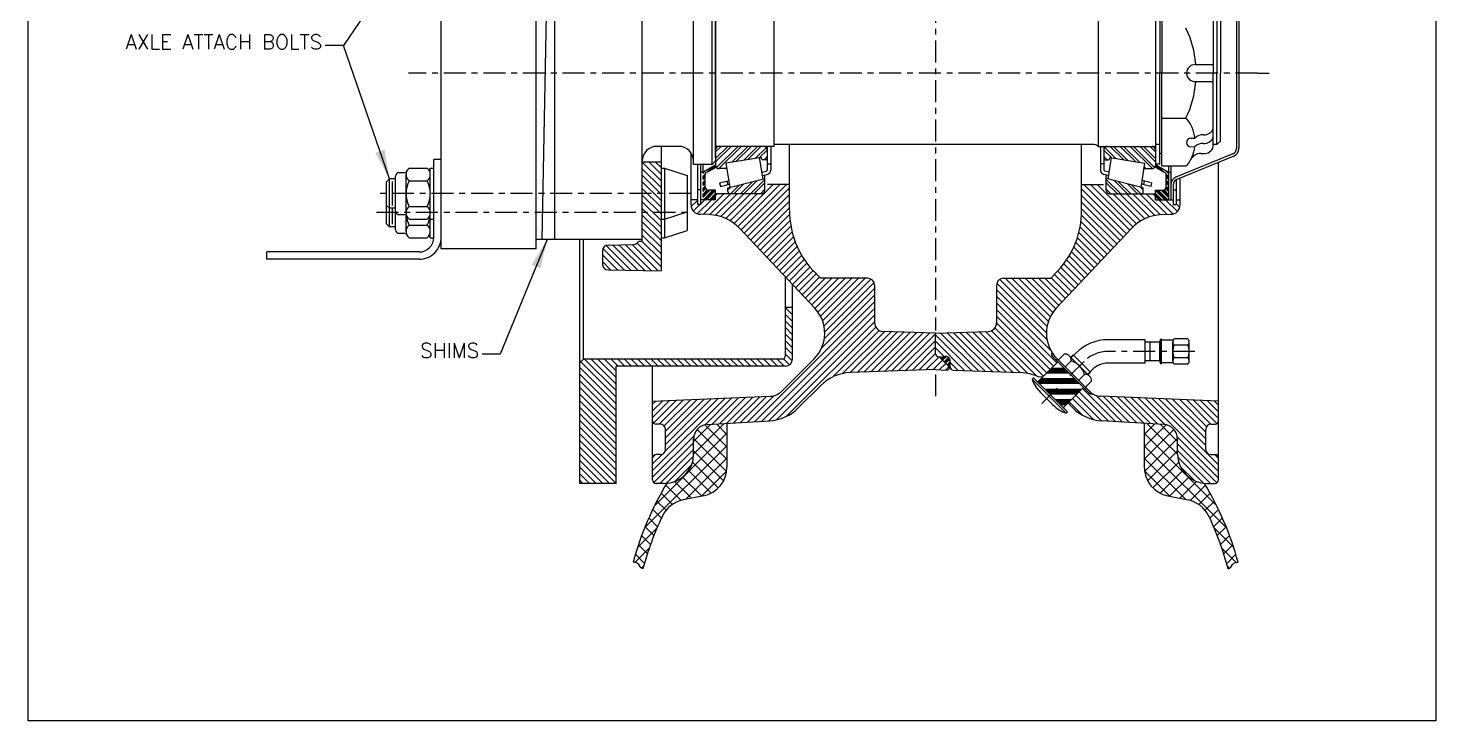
# Model space of a CAD drawing. Extents: x 0 to 267, y -90 to 34.
# Drawn here: x 40.71 to 64.71, y 6.74 to 18.56 of the extents above; entities that cross this region are included whole.
import ezdxf

# ---------------------------------------------------------------- set-up
doc = ezdxf.new("R2010")
doc.units = 0
doc.header["$LTSCALE"] = 0.3
doc.header["$MEASUREMENT"] = 0
doc.linetypes.add('CENTER', pattern=[2, 1.25, -0.25, 0.25, -0.25])
doc.layers.get('0').update_dxf_attribs({"linetype": 'CONTINUOUS'})
for name, color, linetype in [('1', 1, 'CONTINUOUS'), ('2', 6, 'CONTINUOUS'), ('NOTES', 2, 'CONTINUOUS')]:
    doc.layers.add(name, color=color, linetype=linetype)
doc.styles.add('ROMANS', font='ROMANS.shx')
doc.dimstyles.new('FRACTION', dxfattribs={"dimtxt": 0.125, "dimasz": 0.15, "dimexe": 0.12, "dimexo": 0.12, "dimgap": 0.05, "dimtad": 0, "dimtih": 1, "dimtoh": 1, "dimdec": 4, "dimzin": 4, "dimdsep": 46, "dimlunit": 5, "dimtxsty": 'ROMANS', "dimcen": 0.09, "dimclrd": 6, "dimclre": 6, "dimclrt": 256, "dimadec": 0, "dimazin": 0, "dimtfac": 0.72, "dimtdec": 4, "dimtofl": 0, "dimtmove": 0, "dimatfit": 3, "dimfxl": 1, "dimfrac": 2, "dimtolj": 1, "dimtzin": 4, "dimarcsym": 0})

msp = doc.modelspace()

# ---------------------------------------------------------------- linework, layer by layer
for p, q in [((60.0069, 19.34758), (60.0069, 17.79435)), ((60.03606, 19.37453), (60.03606, 17.79435)), ((60.0069, 16.24112), (60.0069, 17.79435)), ((60.03606, 16.21416), (60.03606, 17.79435)), ((60.03606, 17.02521), (60.46095, 17.02521)), ((60.0069, 16.4274), (60.03606, 16.4274)), ((60.03606, 16.21416), (60.46095, 16.21416))]:
    msp.add_line(p, q)
at = {"color": 2}
for p, q in [((60.9166, 19.02111), (60.9166, 17.79435)), ((60.9766, 19.01435), (60.9766, 17.79435)), ((61.0366, 18.95435), (61.0366, 17.79435)), ((60.60676, 17.94015), (60.9166, 17.94015)), ((60.9166, 16.56957), (60.9166, 17.79435)), ((60.9766, 16.57435), (60.9766, 17.79435)), ((61.0366, 16.63435), (61.0366, 17.79435)), ((60.60676, 17.64854), (60.9166, 17.64854)), ((60.53385, 16.68257), (60.60494, 16.68621)), ((60.53203, 16.53676), (60.60128, 16.53898)), ((47.20574, 16.1733), (47.51414, 16.1733)), ((47.56634, 16.1733), (47.62634, 16.1733)), ((51.50007, 16.1733), (51.56007, 16.1733)), ((46.82235, 15.21935), (46.82235, 15.93735)), ((46.87235, 15.16935), (46.87235, 15.98735)), ((46.92235, 15.53462), (46.92235, 15.94395)), ((46.97235, 15.43904), (46.97235, 16.03566)), ((47.15352, 15.41015), (47.15352, 16.06468)), ((47.20574, 15.95532), (47.51414, 15.95532)), ((47.56635, 15.41202), (47.56635, 16.06468)), ((46.92235, 15.21627), (46.92235, 15.4826)), ((46.97235, 15.12104), (46.97235, 15.41935)), ((47.15352, 15.09076), (47.15352, 15.36545)), ((47.20574, 15.51937), (47.51414, 15.51937)), ((47.20574, 15.3014), (47.51414, 15.3014)), ((47.20574, 15.20137), (47.51414, 15.20137)), ((47.56635, 15.3014), (47.62635, 15.3014)), ((51.50008, 15.3014), (51.56008, 15.3014)), ((47.20574, 14.9834), (47.51414, 14.9834)), ((47.56635, 14.9834), (47.62635, 14.9834)), ((51.50008, 14.9834), (51.56008, 14.9834)), ((60.00265, 12.88235), (60.00265, 13.20735)), ((60.22517, 12.88235), (60.22517, 13.20735)), ((60.47926, 13.26143), (60.25117, 13.26143)), ((60.50526, 12.88235), (60.50526, 13.20735)), ((58.37537, 13.00096), (58.27227, 12.89793)), ((58.80682, 12.62462), (58.46068, 12.97101)), ((58.82288, 12.69028), (58.52742, 12.98594)), ((60.47926, 13.15289), (60.25117, 13.15289)), ((58.49097, 12.88527), (58.38787, 12.78225)), ((60.47926, 12.93581), (60.25117, 12.93581)), ((60.47926, 12.82726), (60.25117, 12.82726)), ((58.72218, 12.65391), (58.61907, 12.55087)), ((58.83778, 12.53822), (58.73467, 12.43518))]:
    msp.add_line(p, q, dxfattribs=at)
for centre, radius, start, end in [((59.01804, 17.83918), 1.60224, 3.814732, 26.765763), ((60.60676, 17.79435), 0.14581, 90, 180), ((60.60676, 17.79435), 0.14581, 180, 270), ((59.01804, 17.74951), 1.60224, 333.234237, 356.185268), ((59.99531, 16.62205), 0.61117, 5.763435, 41.504941), ((60.53294, 16.60966), 0.07291, 89.28384, 269.28384), ((59.91537, 16.64221), 0.6957, 322.227454, 351.476288), ((60.79204, 16.32879), 0.28355, 132.03154, 132.278123), ((47.29319, 16.06431), 0.13974, 128.744865, 231.255135), ((47.42668, 16.06431), 0.13974, 308.744865, 51.255135), ((47.63462, 15.73735), 0.48109, 153.058495, 206.941505), ((47.08526, 15.73735), 0.48109, 333.058495, 26.941505), ((47.29319, 15.41039), 0.13974, 128.744865, 231.255135), ((47.63462, 15.41935), 0.48109, 186.752189, 206.941505), ((47.42668, 15.41039), 0.13974, 308.744865, 51.255135), ((47.08526, 15.41935), 0.48109, 333.058495, 355.140529), ((47.29319, 15.09239), 0.13974, 128.744865, 231.255135), ((47.42668, 15.09239), 0.13974, 308.744865, 51.255135), ((60.0722, 13.20716), 0.06958, 128.744865, 231.255135), ((60.29472, 13.20716), 0.06958, 128.744865, 231.255135), ((60.43571, 13.20716), 0.06958, 308.744865, 51.255135), ((58.38675, 12.89673), 0.10484, 353.724865, 96.235135), ((60.24221, 13.04435), 0.23956, 153.058495, 206.941505), ((60.46473, 13.04435), 0.23956, 153.058495, 206.941505), ((60.26569, 13.04435), 0.23956, 333.058495, 26.941505), ((58.37896, 12.54213), 0.36096, 18.038495, 71.921505), ((60.0722, 12.88153), 0.06958, 128.744865, 231.255135), ((60.29472, 12.88153), 0.06958, 128.744865, 231.255135), ((60.43571, 12.88153), 0.06958, 308.744865, 51.255135), ((58.73356, 12.54968), 0.10484, 353.724865, 96.235135)]:
    msp.add_arc(centre, radius, start, end, dxfattribs=at)
at = {"layer": '1', "color": 2, "linetype": 'CENTER'}
for p, q in [((56.18132, 22.39983), (56.18132, 13.4013)), ((61.67103, 17.79435), (47.19756, 17.79435)), ((61.67103, 17.79435), (61.86797, 17.79435)), ((46.97235, 15.98735), (46.87235, 15.98735)), ((52.01132, 15.73735), (46.6367, 15.73735)), ((46.64746, 15.41935), (52.01104, 15.41935)), ((46.97235, 15.48735), (46.87235, 15.48735)), ((46.97235, 15.16935), (46.87235, 15.16935)), ((60.00265, 13.20435), (59.75632, 13.20435)), ((60.23211, 13.23752), (60.02865, 13.23752)), ((60.59915, 13.04435), (59.12166, 13.04435)), ((57.99167, 12.15514), (58.71169, 12.87462)), ((60.00265, 12.88435), (59.75632, 12.88435)), ((60.23211, 12.85117), (60.02865, 12.85117)), ((56.18132, 12.65416), (56.18132, 12.22876))]:
    msp.add_line(p, q, dxfattribs=at)
at = {"layer": '1'}
for p, q in [((47.75136, 14.79431), (47.75129, 20.67431)), ((49.37136, 14.79433), (49.37129, 20.67433)), ((49.5816, 20.64107), (49.46664, 14.9554)), ((49.68129, 20.63435), (49.68129, 14.95435)), ((51.18136, 14.92406), (51.18129, 20.63435)), ((52.05134, 16.23435), (52.05131, 19.35435)), ((52.37134, 16.23435), (52.37131, 19.35435)), ((52.43134, 16.35435), (52.43131, 19.23435)), ((53.43134, 16.54435), (53.43131, 19.04435)), ((51.50007, 16.54435), (51.50007, 14.41935)), ((52.5248, 16.54435), (52.43132, 16.45106)), ((52.63805, 16.54435), (52.43132, 16.33804)), ((52.69468, 16.54435), (52.43132, 16.28153)), ((52.80793, 16.54435), (52.44689, 16.18403)), ((52.86456, 16.54435), (52.48421, 16.16477)), ((53.21086, 16.35665), (52.61102, 16.25837)), ((52.97781, 16.54435), (52.70701, 16.2741)), ((53.03444, 16.54435), (52.77476, 16.2852)), ((53.14769, 16.54435), (52.91026, 16.3074)), ((53.20432, 16.54435), (52.97801, 16.3185)), ((53.29674, 16.52356), (53.1135, 16.3407)), ((53.31132, 16.4816), (53.18125, 16.3518)), ((53.24108, 15.98667), (53.18125, 16.3518)), ((53.21504, 16.33111), (53.21086, 16.35665)), ((53.31132, 16.36858), (53.25698, 16.31435)), ((59.05132, 16.4816), (59.1814, 16.3518)), ((59.05132, 16.36858), (59.10567, 16.31435)), ((59.06591, 16.52356), (59.24914, 16.3407)), ((59.12157, 15.98667), (59.18139, 16.3518)), ((59.1476, 16.33111), (59.15179, 16.35665)), ((59.15179, 16.35665), (59.75163, 16.25837)), ((59.15833, 16.54435), (59.38464, 16.3185)), ((59.21496, 16.54435), (59.45239, 16.3074)), ((59.32821, 16.54435), (59.58789, 16.2852)), ((59.38484, 16.54435), (59.65564, 16.2741)), ((59.49809, 16.54435), (59.87844, 16.16477)), ((59.55471, 16.54435), (59.91576, 16.18403)), ((59.66797, 16.54435), (59.93132, 16.28153)), ((59.72459, 16.54435), (59.93132, 16.33804)), ((59.83785, 16.54435), (59.93132, 16.45106)), ((61.24925, 16.41574), (60.27823, 16.01772)), ((61.26442, 16.37873), (60.2934, 15.98071)), ((47.62636, 14.99235), (47.62634, 16.31735)), ((51.1813, 16.28055), (51.50007, 16.28055)), ((51.50007, 15.95723), (51.18134, 16.27595)), ((51.50007, 15.8441), (51.18134, 16.16281)), ((51.50007, 16.07037), (51.28989, 16.28055)), ((51.50007, 16.18351), (51.40302, 16.28055)), ((52.21132, 16.10435), (52.17132, 16.10435)), ((52.21132, 16.10435), (52.41994, 16.22472)), ((52.26851, 16.13734), (52.21132, 16.08015)), ((52.24904, 16.12635), (52.21132, 16.08863)), ((52.2284, 16.1142), (52.21132, 16.09712)), ((52.26633, 16.08991), (52.43993, 16.19008)), ((52.38815, 16.20609), (52.2797, 16.09762)), ((52.40887, 16.21833), (52.29975, 16.10919)), ((52.42133, 16.22231), (52.3198, 16.12076)), ((52.42444, 16.21693), (52.33985, 16.13233)), ((52.42754, 16.21155), (52.35991, 16.1439)), ((52.37134, 16.23435), (52.43134, 16.29435)), ((52.43065, 16.20617), (52.37996, 16.15547)), ((52.43375, 16.20079), (52.40001, 16.16704)), ((52.43993, 16.19008), (52.41994, 16.22472)), ((52.62229, 16.18955), (52.59704, 16.16435)), ((52.67892, 15.8439), (52.61102, 16.25837)), ((53.2219, 16.1037), (53.29625, 16.12258)), ((53.31132, 16.24314), (53.37132, 16.24314)), ((59.05132, 16.24314), (58.99132, 16.24314)), ((59.14075, 16.1037), (59.0664, 16.12258)), ((59.68372, 15.8439), (59.75163, 16.25837)), ((59.74036, 16.18955), (59.76561, 16.16435)), ((59.92271, 16.19008), (59.9427, 16.22472)), ((60.09632, 16.08991), (59.92271, 16.19008)), ((59.92889, 16.20079), (59.96264, 16.16704)), ((59.932, 16.20617), (59.98269, 16.15547)), ((59.9351, 16.21155), (60.00274, 16.1439)), ((59.93821, 16.21693), (60.02279, 16.13233)), ((59.94131, 16.22231), (60.04285, 16.12076)), ((60.15132, 16.10435), (59.9427, 16.22472)), ((59.95377, 16.21833), (60.0629, 16.10919)), ((59.9745, 16.20609), (60.08295, 16.09762)), ((60.09414, 16.13734), (60.15132, 16.08015)), ((60.11361, 16.12635), (60.15132, 16.08863)), ((60.13425, 16.1142), (60.15132, 16.09712)), ((60.15132, 16.10435), (60.19132, 16.10435)), ((51.50007, 15.73096), (51.18135, 16.04968)), ((51.50007, 15.61783), (51.18135, 15.93654)), ((52.25191, 16.06983), (52.21132, 16.02923)), ((52.25132, 16.06075), (52.21132, 16.02075)), ((52.25132, 16.05227), (52.21132, 16.01226)), ((52.25132, 16.04378), (52.21132, 16.00377)), ((52.25132, 16.03529), (52.21132, 15.99529)), ((52.25132, 16.02681), (52.21132, 15.9868)), ((52.25132, 16.01832), (52.21132, 15.97831)), ((52.25132, 15.96741), (52.21132, 15.9274)), ((52.25132, 15.95892), (52.21132, 15.91891)), ((52.25132, 15.95043), (52.21132, 15.91043)), ((52.25132, 15.94195), (52.21132, 15.90194)), ((52.25132, 15.93346), (52.21132, 15.89345)), ((52.25132, 15.92498), (52.21132, 15.88497)), ((52.25132, 15.91649), (52.21132, 15.87648)), ((52.25132, 15.86557), (52.21132, 15.82556)), ((52.25132, 15.85709), (52.21132, 15.81708)), ((52.25158, 15.84885), (52.21132, 15.80859)), ((52.25271, 15.8415), (52.21132, 15.80011)), ((52.49786, 15.91982), (52.65975, 15.96093)), ((52.49786, 15.91982), (52.51263, 15.86166)), ((52.51263, 15.86166), (52.66949, 15.9015)), ((52.62386, 15.95182), (52.63863, 15.89366)), ((52.64132, 15.83435), (53.27132, 15.99435)), ((52.68216, 15.84472), (52.64132, 15.80397)), ((52.83407, 15.8833), (52.68481, 15.73435)), ((52.91002, 15.90259), (52.74144, 15.73435)), ((53.41081, 15.89435), (52.74619, 15.22973)), ((53.52394, 15.89435), (52.80779, 15.17819)), ((53.06194, 15.94117), (52.85469, 15.73435)), ((53.63708, 15.89435), (52.86377, 15.12104)), ((53.13789, 15.96046), (52.91132, 15.73435)), ((53.27132, 15.9806), (53.02457, 15.73435)), ((53.27132, 15.92409), (53.0812, 15.73435)), ((53.23164, 16.04427), (53.31102, 16.06443)), ((58.70894, 15.89435), (59.49082, 15.11247)), ((58.82207, 15.89435), (59.54631, 15.17011)), ((58.93521, 15.89435), (59.60702, 15.22254)), ((59.13101, 16.04427), (59.05163, 16.06443)), ((59.72132, 15.83435), (59.09132, 15.99435)), ((59.09132, 15.9806), (59.33808, 15.73435)), ((59.09132, 15.92409), (59.28145, 15.73435)), ((59.22476, 15.96046), (59.45133, 15.73435)), ((59.30071, 15.94117), (59.50796, 15.73435)), ((59.45262, 15.90259), (59.62121, 15.73435)), ((59.52858, 15.8833), (59.67783, 15.73435)), ((59.68049, 15.84472), (59.72132, 15.80397)), ((59.85002, 15.86166), (59.69316, 15.9015)), ((59.86479, 15.91982), (59.7029, 15.96093)), ((59.73879, 15.95182), (59.72402, 15.89366)), ((59.86479, 15.91982), (59.85002, 15.86166)), ((60.10993, 15.8415), (60.15132, 15.80011)), ((60.11074, 16.06983), (60.15132, 16.02923)), ((60.11107, 15.84885), (60.15132, 15.80859)), ((60.11132, 16.06075), (60.15132, 16.02075)), ((60.11132, 16.05227), (60.15132, 16.01226)), ((60.11132, 16.04378), (60.15132, 16.00377)), ((60.11132, 16.03529), (60.15132, 15.99529)), ((60.11132, 16.02681), (60.15132, 15.9868)), ((60.11132, 16.01832), (60.15132, 15.97831)), ((60.11132, 15.96741), (60.15132, 15.9274)), ((60.11132, 15.95892), (60.15132, 15.91891)), ((60.11132, 15.95043), (60.15132, 15.91043)), ((60.11132, 15.94195), (60.15132, 15.90194)), ((60.11132, 15.93346), (60.15132, 15.89345)), ((60.11132, 15.92498), (60.15132, 15.88497)), ((60.11132, 15.91649), (60.15132, 15.87648)), ((60.11132, 15.86557), (60.15132, 15.82556)), ((60.11132, 15.85709), (60.15132, 15.81708)), ((51.50007, 15.50469), (51.18135, 15.8234)), ((51.50007, 15.39155), (51.18135, 15.71026)), ((52.01944, 15.63435), (52.01132, 15.62624)), ((52.12132, 15.6231), (52.01391, 15.51569)), ((52.24571, 15.63435), (52.05065, 15.43929)), ((52.35885, 15.63435), (52.118, 15.3935)), ((52.25457, 15.83488), (52.21132, 15.79162)), ((52.25702, 15.82884), (52.21132, 15.78313)), ((52.25998, 15.82331), (52.21132, 15.77465)), ((52.28705, 15.79948), (52.21132, 15.72373)), ((52.29321, 15.79715), (52.21132, 15.71524)), ((52.29998, 15.79543), (52.21132, 15.70676)), ((52.3075, 15.79447), (52.21132, 15.69827)), ((52.33283, 15.79435), (52.21132, 15.67281)), ((52.32435, 15.79435), (52.21132, 15.6813)), ((52.31586, 15.79435), (52.21132, 15.68979)), ((52.57198, 15.73435), (52.22027, 15.38264)), ((52.38374, 15.79435), (52.22377, 15.63435)), ((52.39222, 15.79435), (52.23226, 15.63435)), ((52.40071, 15.79435), (52.24074, 15.63435)), ((52.40919, 15.79435), (52.24923, 15.63435)), ((52.41768, 15.79435), (52.25771, 15.63435)), ((52.42616, 15.79435), (52.26619, 15.63435)), ((52.43132, 15.79102), (52.27468, 15.63435)), ((52.43132, 15.74011), (52.32559, 15.63435)), ((52.68512, 15.73435), (52.32956, 15.37879)), ((52.43132, 15.73162), (52.33407, 15.63435)), ((52.43132, 15.72314), (52.34255, 15.63435)), ((52.43132, 15.71465), (52.35104, 15.63435)), ((52.43132, 15.70616), (52.35952, 15.63435)), ((52.43132, 15.69768), (52.36801, 15.63435)), ((52.43132, 15.68919), (52.37649, 15.63435)), ((52.79826, 15.73435), (52.43122, 15.36731)), ((52.45885, 15.73435), (52.43132, 15.70682)), ((52.91139, 15.73435), (52.52189, 15.34484)), ((53.02405, 15.73387), (52.60383, 15.31364)), ((53.13767, 15.73435), (52.67836, 15.27504)), ((53.69132, 15.83545), (52.91859, 15.06272)), ((53.69132, 15.72232), (52.97342, 15.00441)), ((53.69132, 15.60918), (53.02824, 14.9461)), ((53.27132, 15.81107), (53.19445, 15.73435)), ((58.67132, 15.81882), (59.43599, 15.05415)), ((58.67132, 15.70569), (59.38117, 14.99584)), ((59.09132, 15.81107), (59.1682, 15.73435)), ((59.20835, 15.73435), (59.67393, 15.26877)), ((59.32149, 15.73435), (59.74742, 15.30841)), ((59.43462, 15.73435), (59.82821, 15.34076)), ((59.5454, 15.73671), (59.91748, 15.36463)), ((59.6609, 15.73435), (60.01732, 15.37793)), ((59.77403, 15.73435), (60.12737, 15.38101)), ((59.88717, 15.73435), (59.93132, 15.69019)), ((59.93132, 15.79102), (60.08797, 15.63435)), ((59.93132, 15.74011), (60.03706, 15.63435)), ((59.93132, 15.73162), (60.02858, 15.63435)), ((59.93132, 15.72314), (60.02009, 15.63435)), ((59.93132, 15.71465), (60.01161, 15.63435)), ((59.93132, 15.70616), (60.00313, 15.63435)), ((59.93132, 15.69768), (59.99464, 15.63435)), ((59.93132, 15.68919), (59.98616, 15.63435)), ((59.93649, 15.79435), (60.09645, 15.63435)), ((59.94497, 15.79435), (60.10494, 15.63435)), ((59.95346, 15.79435), (60.11342, 15.63435)), ((59.96194, 15.79435), (60.12191, 15.63435)), ((59.97042, 15.79435), (60.13039, 15.63435)), ((59.97891, 15.79435), (60.13888, 15.63435)), ((59.98717, 15.63435), (60.23193, 15.38959)), ((60.02981, 15.79435), (60.15132, 15.67281)), ((60.0383, 15.79435), (60.15132, 15.6813)), ((60.04678, 15.79435), (60.15132, 15.68979)), ((60.05515, 15.79447), (60.15132, 15.69827)), ((60.06267, 15.79543), (60.15132, 15.70676)), ((60.06944, 15.79715), (60.15132, 15.71524)), ((60.07559, 15.79948), (60.15132, 15.72373)), ((60.10031, 15.63435), (60.30395, 15.4307)), ((60.10267, 15.82331), (60.15132, 15.77465)), ((60.10563, 15.82884), (60.15132, 15.78313)), ((60.10808, 15.83488), (60.15132, 15.79162)), ((60.32658, 15.63435), (60.35132, 15.60961)), ((51.50007, 15.27842), (51.18135, 15.59713)), ((51.50007, 15.16528), (51.18135, 15.48399)), ((51.50007, 15.05215), (51.18135, 15.37085)), ((53.69132, 15.49604), (53.08306, 14.88778)), ((53.69257, 15.38416), (53.13789, 14.82947)), ((58.66934, 15.36826), (59.2167, 14.8209)), ((58.67132, 15.59255), (59.32635, 14.93753)), ((58.67132, 15.47941), (59.27152, 14.87921)), ((60.28132, 15.56647), (60.34566, 15.50214)), ((51.50007, 14.93901), (51.18136, 15.25772)), ((51.50007, 14.82587), (51.18136, 15.14458)), ((52.84289, 15.14325), (54.12363, 13.78097)), ((53.70058, 15.27902), (53.19271, 14.77116)), ((53.71494, 15.18025), (53.24754, 14.71284)), ((59.51975, 15.14325), (58.23902, 13.78097)), ((58.64512, 15.16621), (59.10705, 14.70427)), ((58.66033, 15.26413), (59.16188, 14.76258)), ((50.17632, 12.91435), (50.17632, 14.95435)), ((51.50007, 14.48647), (51.09346, 14.89306)), ((51.11766, 14.92406), (51.18136, 14.92406)), ((51.50007, 14.5996), (51.17561, 14.92406)), ((51.50007, 14.71274), (51.18136, 15.03144)), ((53.73478, 15.08695), (53.30236, 14.65453)), ((53.75945, 14.99848), (53.35718, 14.59622)), ((53.78846, 14.91436), (53.41201, 14.5379)), ((58.56957, 14.90234), (58.94258, 14.52933)), ((58.5992, 14.98585), (58.99741, 14.58764)), ((58.62453, 15.07365), (59.05223, 14.64596)), ((44.78136, 14.61735), (44.78136, 14.74235)), ((49.37136, 14.79433), (47.75136, 14.79431)), ((50.50007, 14.76047), (50.50007, 14.53507)), ((50.76234, 14.43222), (50.50007, 14.6945)), ((50.87749, 14.43021), (50.50806, 14.79964)), ((50.99264, 14.4282), (50.56625, 14.85458)), ((51.10779, 14.42619), (50.67223, 14.86175)), ((51.22294, 14.42418), (50.78342, 14.86369)), ((51.33808, 14.42217), (50.89462, 14.86563)), ((51.45323, 14.42016), (51.00582, 14.86757)), ((53.82147, 14.83423), (53.46683, 14.47959)), ((53.86094, 14.76057), (53.52165, 14.42127)), ((53.8984, 14.68489), (53.57648, 14.36296)), ((58.45805, 14.67445), (58.77811, 14.35439)), ((58.49876, 14.74688), (58.83294, 14.4127)), ((58.536, 14.82277), (58.88776, 14.47102)), ((50.64719, 14.43423), (50.50007, 14.58136)), ((53.94195, 14.61529), (53.6313, 14.30465)), ((53.98869, 14.5489), (53.68612, 14.24633)), ((54.03856, 14.48563), (53.74095, 14.18802)), ((54.0929, 14.42683), (53.79577, 14.12971)), ((54.09237, 14.42739), (54.21745, 14.29435)), ((58.27027, 14.42739), (58.1452, 14.29435)), ((58.26169, 14.41826), (58.55882, 14.12113)), ((58.3165, 14.47659), (58.61364, 14.17945)), ((58.36682, 14.53941), (58.66847, 14.23776)), ((58.41403, 14.60534), (58.72329, 14.29608)), ((54.14772, 14.36852), (53.85059, 14.07139)), ((54.20254, 14.3102), (53.90542, 14.01308)), ((54.29982, 14.29435), (53.96024, 13.95476)), ((54.41296, 14.29435), (54.01506, 13.89645)), ((54.5261, 14.29435), (54.06989, 13.83814)), ((54.63923, 14.29435), (54.12471, 13.77982)), ((54.75237, 14.29435), (54.1757, 13.71768)), ((54.86551, 14.29435), (54.21906, 13.6479)), ((54.97864, 14.29435), (54.25402, 13.56972)), ((55.07771, 14.28028), (54.2791, 13.48167)), ((55.13179, 14.22122), (54.29143, 13.38085)), ((57.22644, 14.20901), (58.07079, 13.36465)), ((57.27454, 14.27405), (58.08084, 13.46775)), ((57.36737, 14.29435), (58.10427, 13.55745)), ((57.48051, 14.29435), (58.1379, 13.63696)), ((57.59365, 14.29435), (58.18008, 13.70791)), ((57.70678, 14.29435), (58.22998, 13.77115)), ((57.81992, 14.29435), (58.2847, 13.82957)), ((57.93306, 14.29435), (58.33953, 13.88788)), ((58.0462, 14.29435), (58.39435, 13.94619)), ((58.15205, 14.30163), (58.44917, 14.00451)), ((58.20687, 14.35995), (58.504, 14.06282)), ((55.14132, 14.00448), (54.23614, 13.09929)), ((55.14132, 14.11762), (54.28452, 13.26081)), ((57.22132, 14.10099), (58.08161, 13.2407)), ((57.22132, 13.98785), (58.14258, 13.06659)), ((55.14132, 13.89134), (53.09647, 11.84649)), ((55.14132, 13.7782), (53.21686, 11.85374)), ((53.74132, 13.67021), (53.62132, 13.79021)), ((57.22132, 13.87471), (58.24726, 12.84878)), ((57.22132, 13.76157), (58.19067, 12.79223)), ((55.14132, 13.66507), (53.33725, 11.86099)), ((55.14132, 13.55193), (53.46694, 11.87755)), ((53.74132, 13.55707), (53.62132, 13.67707)), ((53.74132, 13.44394), (53.62132, 13.56394)), ((53.74132, 13.3308), (53.62132, 13.4508)), ((55.16202, 13.45949), (53.64078, 11.93825)), ((57.19412, 13.44937), (58.0209, 12.62259)), ((57.22132, 13.64844), (58.13408, 12.73568)), ((57.22132, 13.5353), (58.07749, 12.67914)), ((53.74132, 13.21766), (53.62132, 13.33766)), ((53.74132, 13.10452), (53.62132, 13.22452)), ((55.2195, 13.40383), (54.42343, 12.60776)), ((55.31346, 13.38465), (54.59627, 12.66747)), ((55.42278, 13.38084), (54.72545, 12.68351)), ((55.5321, 13.37702), (54.84268, 12.6876)), ((55.64142, 13.3732), (54.95991, 12.69169)), ((55.75074, 13.36938), (55.07714, 12.69579)), ((55.86006, 13.36557), (55.19437, 12.69988)), ((56.18132, 13.35435), (55.28609, 13.38561)), ((55.96938, 13.36175), (55.3116, 12.70398)), ((56.0787, 13.35793), (55.42883, 12.70807)), ((56.18132, 13.34742), (55.54607, 12.71216)), ((56.18132, 13.23429), (55.6633, 12.71626)), ((56.18132, 13.35435), (57.07656, 13.38561)), ((56.18132, 13.00421), (56.18132, 13.35435)), ((56.18132, 13.33079), (56.79935, 12.71277)), ((56.18132, 13.21765), (56.68212, 12.71686)), ((56.26788, 13.35737), (56.91658, 12.70867)), ((56.3772, 13.36119), (57.03381, 12.70458)), ((56.48652, 13.365), (57.15104, 12.70048)), ((56.59584, 13.36882), (57.26827, 12.69639)), ((56.70516, 13.37264), (57.3855, 12.6923)), ((56.81448, 13.37646), (57.50274, 12.6882)), ((56.9238, 13.38028), (57.61997, 12.68411)), ((57.03312, 13.38409), (57.74562, 12.6716)), ((57.13201, 13.39834), (57.90835, 12.622)), ((53.74132, 12.99139), (53.62132, 13.11139)), ((53.73703, 12.88254), (53.62132, 12.99825)), ((56.18132, 13.12115), (55.78053, 12.72035)), ((56.18132, 13.00801), (55.89776, 12.72444)), ((56.18132, 13.10452), (56.32644, 12.9594)), ((56.24313, 12.95332), (56.34469, 12.96073)), ((56.34232, 12.96056), (56.28912, 12.90736)), ((56.35119, 12.96095), (56.29336, 12.90311)), ((56.35921, 12.96049), (56.29761, 12.89887)), ((50.73632, 12.26286), (50.11632, 12.88286)), ((50.73632, 12.14973), (50.11632, 12.76973)), ((50.73632, 12.376), (50.19798, 12.91435)), ((50.73632, 12.48914), (50.31111, 12.91435)), ((50.73632, 12.60227), (50.42425, 12.91435)), ((50.73632, 12.71541), (50.53739, 12.91435)), ((50.77053, 12.79435), (50.65053, 12.91435)), ((50.88366, 12.79435), (50.76366, 12.91435)), ((50.9968, 12.79435), (50.8768, 12.91435)), ((51.10994, 12.79435), (50.98994, 12.91435)), ((51.22307, 12.79435), (51.10307, 12.91435)), ((51.33621, 12.79435), (51.21621, 12.91435)), ((51.44935, 12.79435), (51.32935, 12.91435)), ((51.56249, 12.79435), (51.44249, 12.91435)), ((51.67562, 12.79435), (51.55562, 12.91435)), ((51.78876, 12.79435), (51.66876, 12.91435)), ((51.9019, 12.79435), (51.7819, 12.91435)), ((52.01503, 12.79435), (51.89503, 12.91435)), ((52.12817, 12.79435), (52.00817, 12.91435)), ((52.24131, 12.79435), (52.12131, 12.91435)), ((52.35444, 12.79435), (52.23444, 12.91435)), ((52.46758, 12.79435), (52.34758, 12.91435)), ((52.58072, 12.79435), (52.46072, 12.91435)), ((52.69386, 12.79435), (52.57386, 12.91435)), ((52.80699, 12.79435), (52.68699, 12.91435)), ((52.92013, 12.79435), (52.80013, 12.91435)), ((53.03327, 12.79435), (52.91327, 12.91435)), ((53.1464, 12.79435), (53.0264, 12.91435)), ((53.25954, 12.79435), (53.13954, 12.91435)), ((53.37268, 12.79435), (53.25268, 12.91435)), ((53.48582, 12.79435), (53.36582, 12.91435)), ((53.59895, 12.79435), (53.47895, 12.91435)), ((54.11048, 12.91805), (53.55776, 12.36491)), ((53.69029, 12.81615), (53.59209, 12.91435)), ((56.24066, 12.95421), (56.01499, 12.72854)), ((56.29803, 12.89845), (56.13222, 12.73263)), ((56.23132, 12.95421), (56.24224, 12.95421)), ((56.41903, 12.77751), (56.24224, 12.95421)), ((56.3546, 12.84188), (56.24485, 12.73213)), ((56.25079, 12.95388), (56.24668, 12.94977)), ((56.25995, 12.95455), (56.25093, 12.94553)), ((56.31486, 12.95856), (56.27639, 12.92008)), ((56.32401, 12.95923), (56.28063, 12.91584)), ((56.33316, 12.95989), (56.28488, 12.9116)), ((56.36656, 12.95935), (56.30185, 12.89463)), ((56.40124, 12.94312), (56.32731, 12.86918)), ((56.40579, 12.93919), (56.33156, 12.86494)), ((56.41002, 12.93493), (56.3358, 12.8607)), ((56.41394, 12.93036), (56.34005, 12.85646)), ((56.41753, 12.92547), (56.34429, 12.85221)), ((56.42079, 12.92025), (56.34853, 12.84797)), ((56.4237, 12.91467), (56.35278, 12.84373)), ((56.41117, 12.78531), (56.35417, 12.72831)), ((56.43132, 12.87138), (56.37824, 12.81828)), ((56.43132, 12.86289), (56.38248, 12.81404)), ((56.43132, 12.85441), (56.38673, 12.8098)), ((56.43132, 12.84592), (56.39097, 12.80556)), ((56.43132, 12.83743), (56.39521, 12.80132)), ((56.43132, 12.82895), (56.39946, 12.79707)), ((56.43132, 12.82046), (56.40586, 12.79499)), ((56.41903, 12.77751), (56.43191, 12.77751)), ((56.43132, 12.85452), (56.56489, 12.72095)), ((57.92094, 12.52271), (58.266, 12.86751)), ((58.39839, 12.73502), (58.13342, 12.73502)), ((58.37841, 12.75502), (58.15343, 12.75502)), ((58.17411, 12.95947), (58.79613, 12.33698)), ((58.23974, 12.8938), (58.25808, 12.91213)), ((58.25216, 12.91805), (58.80489, 12.36491)), ((50.73632, 12.03659), (50.11632, 12.65659)), ((50.73632, 11.92345), (50.11632, 12.54345)), ((57.82903, 12.57224), (57.85025, 12.59344)), ((57.82903, 12.57224), (58.40864, 11.99219)), ((57.85025, 12.59344), (58.42987, 12.0134)), ((58.61744, 12.51581), (57.92783, 12.51581)), ((57.93039, 12.612), (58.0169, 12.6186)), ((58.59745, 12.53581), (57.93406, 12.53581)), ((58.63742, 12.49581), (57.94781, 12.49581)), ((58.57747, 12.55581), (57.95407, 12.55581)), ((58.55748, 12.57581), (57.97409, 12.57581)), ((58.45835, 12.67502), (58.07337, 12.67502)), ((58.43836, 12.69502), (58.09339, 12.69502)), ((58.41838, 12.71502), (58.1134, 12.71502)), ((50.73632, 11.81031), (50.11632, 12.43031)), ((50.73632, 11.69718), (50.11632, 12.31718)), ((51.35632, 12.19435), (53.365, 12.28016)), ((52.59203, 12.24714), (51.35632, 11.01144)), ((52.47384, 12.24209), (51.56774, 11.33599)), ((52.71021, 12.25219), (52.25007, 11.79204)), ((52.8284, 12.25724), (52.37415, 11.80299)), ((52.94658, 12.26229), (52.49454, 11.81024)), ((53.06477, 12.26734), (52.61493, 11.81749)), ((53.18296, 12.27239), (52.73531, 11.82474)), ((53.30114, 12.27743), (52.8557, 11.83199)), ((53.42625, 12.2894), (52.97609, 11.83924)), ((54.22239, 12.46414), (53.83902, 12.08049)), ((57.97008, 12.3462), (58.18271, 12.13341)), ((58.67144, 12.39616), (58.04739, 12.39616)), ((58.65142, 12.37616), (58.06737, 12.37616)), ((58.63141, 12.35616), (58.08736, 12.35616)), ((58.61139, 12.33616), (58.10734, 12.33616)), ((58.59138, 12.31616), (58.12733, 12.31616)), ((58.35918, 12.08414), (58.70425, 12.42894)), ((58.51589, 12.24073), (58.87406, 11.88256)), ((58.57248, 12.29728), (59.0077, 11.86206)), ((58.62907, 12.35383), (59.12809, 11.85481)), ((58.68566, 12.41037), (59.24848, 11.84756)), ((58.73051, 12.40266), (58.74886, 12.42099)), ((58.91232, 12.29685), (59.36886, 11.84031)), ((61.00632, 12.19435), (58.99765, 12.28016)), ((59.04413, 12.27818), (59.48925, 11.83306)), ((59.16232, 12.27313), (59.60964, 11.82581)), ((59.2805, 12.26808), (59.73003, 11.81856)), ((59.39869, 12.26303), (59.85041, 11.81131)), ((59.51688, 12.25798), (59.9708, 11.80406)), ((59.63506, 12.25293), (60.09212, 11.79588)), ((59.75325, 12.24788), (61.00632, 10.99481)), ((59.87144, 12.24283), (61.00632, 11.10794)), ((50.73632, 11.58404), (50.11632, 12.20404)), ((50.73632, 11.4709), (50.11632, 12.0909)), ((51.64654, 12.20675), (51.35632, 11.91653)), ((51.52835, 12.2017), (51.35632, 12.02967)), ((51.41016, 12.19665), (51.35632, 12.14281)), ((51.76472, 12.2118), (51.37438, 11.82145)), ((51.88291, 12.21684), (51.47041, 11.80435)), ((52.00109, 12.22189), (51.55347, 11.77427)), ((52.35565, 12.23704), (51.57632, 11.45771)), ((52.23747, 12.23199), (51.57632, 11.57085)), ((52.11928, 12.22694), (51.57632, 11.68399)), ((58.49165, 12.21651), (58.22691, 12.21651)), ((58.47164, 12.19651), (58.24689, 12.19651)), ((58.45162, 12.17651), (58.26688, 12.17651)), ((58.43161, 12.15651), (58.28686, 12.15651)), ((58.41159, 12.13651), (58.30685, 12.13651)), ((58.40864, 11.99219), (58.42987, 12.0134)), ((58.4593, 12.18418), (58.68666, 11.95682)), ((58.46109, 12.14307), (58.46183, 12.18671)), ((58.46109, 12.14307), (58.52363, 12.08049)), ((59.98962, 12.23778), (60.78632, 11.44108)), ((60.10781, 12.23273), (60.78632, 11.55422)), ((60.226, 12.22768), (60.78632, 11.66736)), ((60.34418, 12.22264), (60.80189, 11.76493)), ((60.46237, 12.21759), (60.87561, 11.80434)), ((60.58055, 12.21254), (60.97904, 11.81405)), ((60.69874, 12.20749), (61.00632, 11.8999)), ((60.81693, 12.20244), (61.00632, 12.01304)), ((60.93511, 12.19739), (61.00632, 12.12618)), ((50.73632, 11.35777), (50.11632, 11.97777)), ((50.73632, 11.24463), (50.11632, 11.86463)), ((52.57759, 11.81524), (52.05632, 11.29398)), ((52.35186, 11.80165), (52.05632, 11.50611)), ((52.24915, 11.79183), (52.62381, 11.41717)), ((52.2913, 11.798), (53.35358, 11.86198)), ((52.44581, 11.80731), (52.62381, 11.6293)), ((52.62381, 11.81803), (52.62381, 11.07011)), ((60.07135, 11.798), (59.00907, 11.86198)), ((59.73884, 11.81803), (59.73884, 11.07011)), ((59.91684, 11.80731), (59.73884, 11.6293)), ((60.1135, 11.79183), (59.73884, 11.41717)), ((59.78506, 11.81524), (60.30632, 11.29398)), ((60.01079, 11.80165), (60.30632, 11.50611)), ((50.73632, 11.13149), (50.11632, 11.75149)), ((50.73632, 11.01836), (50.11632, 11.63836)), ((50.73632, 10.90522), (50.11632, 11.52522)), ((52.06274, 11.60471), (51.35632, 10.8983)), ((52.62381, 11.64934), (51.39194, 10.41747)), ((52.0566, 11.56012), (52.6186, 10.99811)), ((52.11706, 11.71179), (52.62381, 11.20504)), ((60.24559, 11.71179), (59.73884, 11.20504)), ((59.73884, 11.64934), (60.97071, 10.41747)), ((60.30605, 11.56012), (59.74405, 10.99811)), ((60.30375, 11.58425), (61.00632, 10.88167)), ((50.73406, 10.79435), (50.11632, 11.41208)), ((50.62092, 10.79435), (50.11632, 11.29894)), ((52.62381, 11.43721), (51.22045, 10.03384)), ((51.52468, 11.29293), (51.35632, 11.12458)), ((51.40096, 11.28235), (51.35632, 11.23771)), ((52.05632, 11.48516), (51.37874, 10.80758)), ((52.05632, 11.37203), (51.47864, 10.79435)), ((52.05632, 11.34826), (52.56664, 10.83794)), ((59.73884, 11.43721), (61.1422, 10.03384)), ((60.30632, 11.34826), (59.79601, 10.83794)), ((60.30632, 11.46853), (60.97383, 10.80102)), ((60.30632, 11.3554), (60.86737, 10.79435)), ((60.94306, 11.28435), (61.00632, 11.22108)), ((50.50778, 10.79435), (50.11632, 11.18581)), ((50.39465, 10.79435), (50.11632, 11.07267)), ((52.05497, 11.25753), (51.59314, 10.7957)), ((52.02144, 11.11087), (51.7398, 10.82923)), ((52.62381, 11.22507), (51.91762, 10.51888)), ((52.03672, 11.15573), (52.47663, 10.71582)), ((59.73884, 11.22507), (60.44503, 10.51888)), ((60.32592, 11.15573), (59.88602, 10.71582)), ((60.30937, 11.23921), (60.75119, 10.7974)), ((60.35384, 11.08161), (60.59358, 10.84186)), ((50.28151, 10.79435), (50.11632, 10.95953)), ((50.16837, 10.79435), (50.11632, 10.8464)), ((51.73042, 10.82564), (52.01722, 10.53883)), ((51.86622, 10.90197), (52.19396, 10.57423)), ((51.96871, 11.01161), (52.35405, 10.62627)), ((52.62009, 11.00922), (52.18288, 10.57201)), ((59.74256, 11.00922), (60.17976, 10.57201)), ((60.39394, 11.01161), (60.0086, 10.62627)), ((60.49643, 10.90197), (60.16869, 10.57423)), ((60.63223, 10.82564), (60.34543, 10.53883)), ((51.50254, 10.62925), (51.696, 10.43579)), ((51.57952, 10.7644), (51.84155, 10.50238)), ((52.22201, 10.57985), (51.87589, 10.51052)), ((60.14064, 10.57985), (60.48676, 10.51052)), ((60.78313, 10.7644), (60.5211, 10.50238)), ((60.8601, 10.62925), (60.66665, 10.43579)), ((51.35863, 10.3489), (51.50652, 10.201)), ((51.42888, 10.49078), (51.58517, 10.33449)), ((60.93376, 10.49078), (60.77748, 10.33449)), ((61.00402, 10.3489), (60.85612, 10.201)), ((51.29189, 10.2035), (51.44089, 10.05451)), ((61.07076, 10.2035), (60.92176, 10.05451)), ((51.43168, 10.03294), (51.09922, 9.70048)), ((51.16943, 9.9017), (51.32132, 9.74981)), ((51.22878, 10.05449), (51.3791, 9.90417)), ((60.93097, 10.03294), (61.26343, 9.70048)), ((61.13387, 10.05449), (60.98355, 9.90417)), ((61.19322, 9.9017), (61.04133, 9.74981)), ((51.30019, 9.68932), (51.05608, 9.44521)), ((51.11399, 9.74501), (51.26772, 9.59128)), ((61.06246, 9.68932), (61.30657, 9.44521)), ((61.24866, 9.74501), (61.09493, 9.59128)), ((51.06265, 9.58422), (51.21852, 9.42835)), ((51.2058, 9.3828), (51.16804, 9.34504)), ((61.3, 9.58422), (61.14413, 9.42835)), ((61.15685, 9.3828), (61.19461, 9.34504))]:
    msp.add_line(p, q, dxfattribs=at)
at = {"layer": '1', "linetype": 'Continuous'}
for p, q in [((52.43132, 19.3605), (52.43132, 16.20617)), ((59.93132, 19.3605), (59.93132, 16.20617)), ((58.95132, 19.04435), (58.95132, 16.54435)), ((61.31132, 19.08043), (61.31132, 16.50827)), ((61.35132, 19.08043), (61.35132, 16.50827)), ((53.69132, 15.45913), (53.69132, 16.57435)), ((58.67132, 15.45913), (58.67132, 16.57435)), ((52.01132, 15.54435), (52.01132, 16.42997)), ((53.31132, 16.54435), (53.31132, 16.14197)), ((53.37132, 16.54435), (53.37132, 16.14197)), ((58.95132, 16.54435), (59.93132, 16.54435)), ((58.99132, 16.54435), (58.99132, 16.14197)), ((59.05132, 16.54435), (59.05132, 16.14197)), ((52.12132, 16.23435), (52.12132, 15.55435)), ((52.17132, 16.23435), (52.17132, 15.55435)), ((52.21132, 16.23435), (52.21132, 16.10435)), ((60.15132, 16.21416), (60.15132, 15.63435)), ((60.19132, 16.21416), (60.19132, 15.63435)), ((61.00632, 11.54435), (61.00632, 16.27293)), ((52.25132, 15.85435), (52.25132, 16.06392)), ((53.27132, 15.79435), (53.27132, 16.05435)), ((59.09132, 15.79435), (59.09132, 16.05435)), ((60.11132, 15.85435), (60.11132, 16.06392)), ((60.23132, 15.88818), (60.23132, 15.55435)), ((60.28132, 15.97478), (60.28132, 15.55435)), ((60.35132, 15.54435), (60.35132, 16.00445)), ((52.12132, 15.63435), (52.01132, 15.63435)), ((52.17132, 15.80435), (52.12132, 15.80435)), ((52.43132, 15.63435), (52.17132, 15.63435)), ((52.43132, 15.79435), (52.31132, 15.79435)), ((52.43132, 15.63435), (52.43132, 15.79435)), ((53.21132, 15.73435), (52.43132, 15.73435)), ((52.64132, 15.77435), (52.64132, 15.83435)), ((59.15132, 15.73435), (59.93132, 15.73435)), ((59.72132, 15.77435), (59.72132, 15.83435)), ((59.93132, 15.63435), (59.93132, 15.79435)), ((59.93132, 15.79435), (60.05132, 15.79435)), ((59.93132, 15.63435), (60.23132, 15.63435)), ((60.23132, 15.80435), (60.28132, 15.80435)), ((60.28132, 15.63435), (60.35132, 15.63435)), ((52.17132, 15.55435), (52.12132, 15.55435)), ((52.32264, 15.37906), (52.17132, 15.38435)), ((60.04001, 15.37906), (60.19132, 15.38435)), ((60.23132, 15.55435), (60.28132, 15.55435)), ((50.11632, 10.79435), (50.11632, 14.95435)), ((53.62132, 12.97435), (53.62132, 14.31526)), ((53.74132, 12.91435), (53.74132, 14.18762)), ((55.02132, 14.29435), (54.21745, 14.29435)), ((55.14132, 14.17435), (55.14132, 13.53552)), ((57.22132, 14.17435), (57.22132, 13.53552)), ((57.34132, 14.29435), (58.1452, 14.29435)), ((53.74132, 13.79435), (53.62132, 13.79435)), ((50.17632, 12.91435), (50.11632, 12.85435)), ((53.56132, 12.91435), (50.17632, 12.91435)), ((50.73632, 10.79435), (50.73632, 12.79435)), ((53.62132, 12.79435), (50.73632, 12.79435)), ((51.35632, 11.54435), (51.35632, 12.79435)), ((56.18132, 12.73435), (54.72674, 12.68355)), ((56.18132, 12.73435), (56.36923, 12.72779)), ((56.41903, 12.75136), (56.41903, 12.77751)), ((56.43132, 12.78356), (56.43132, 12.88004)), ((56.48923, 12.72359), (57.63591, 12.68355)), ((51.48632, 11.80435), (51.41632, 11.80435)), ((60.87632, 11.80435), (60.94632, 11.80435)), ((51.35632, 10.85435), (51.35632, 11.54435)), ((51.57632, 11.37435), (51.57632, 11.71435)), ((52.05632, 11.29435), (52.05632, 11.54845)), ((60.30632, 11.29435), (60.30632, 11.54845)), ((60.78632, 11.37435), (60.78632, 11.71435)), ((61.00632, 10.85435), (61.00632, 11.54435)), ((51.48632, 11.28435), (51.41632, 11.28435)), ((60.87632, 11.28435), (60.94632, 11.28435)), ((50.73632, 10.79435), (50.11632, 10.79435)), ((51.55632, 10.79435), (51.41632, 10.79435)), ((60.80632, 10.79435), (60.94632, 10.79435))]:
    msp.add_line(p, q, dxfattribs=at)
at = {"layer": '1', "color": 4, "linetype": 'Continuous'}
for p, q in [((58.88625, 16.57435), (53.43134, 16.57435)), ((60.0069, 16.57435), (59.93132, 16.57435)), ((51.80131, 16.54435), (51.43131, 16.54435)), ((53.43134, 16.54435), (52.43134, 16.54435)), ((47.75134, 16.31735), (47.62634, 16.31735)), ((52.37134, 16.23435), (52.05134, 16.23435)), ((60.0069, 16.24112), (59.93132, 16.24112)), ((51.18136, 14.95435), (49.37136, 14.95435)), ((47.37636, 14.74235), (44.78136, 14.74235)), ((50.59832, 14.86046), (51.03223, 14.86803)), ((47.37636, 14.61735), (44.78136, 14.61735)), ((50.59832, 14.43509), (51.50007, 14.41935))]:
    msp.add_line(p, q, dxfattribs=at)
at = {"layer": '1', "color": 2, "linetype": 'Continuous'}
for p, q in [((60.9766, 16.57435), (60.9166, 16.57435)), ((51.94382, 16.04897), (51.94382, 15.10772)), ((59.75632, 13.24435), (59.12166, 13.24435)), ((59.75632, 12.84435), (59.75632, 13.24435)), ((59.84051, 12.88435), (59.84051, 13.20435)), ((59.75632, 12.84435), (59.12166, 12.84435))]:
    msp.add_line(p, q, dxfattribs=at)
at = {"layer": '1', "color": 2}
for p, q in [((60.9766, 16.57435), (61.0366, 16.63435)), ((60.70236, 16.42369), (60.77271, 16.42369)), ((47.03235, 16.09566), (47.11567, 16.09566)), ((47.56636, 14.9834), (47.56634, 16.1733)), ((51.56007, 16.1733), (51.94382, 16.04897)), ((51.56007, 16.1733), (51.56007, 14.9834)), ((46.82235, 15.93735), (46.87235, 15.98735)), ((46.82235, 15.53735), (46.87235, 15.48735)), ((47.03235, 15.37904), (47.11567, 15.37904)), ((51.56007, 15.3014), (51.94382, 15.42572)), ((46.82235, 15.21935), (46.87235, 15.16935)), ((47.03235, 15.06104), (47.11567, 15.06104)), ((51.56007, 14.9834), (51.94382, 15.10772)), ((60.02865, 13.26143), (60.02865, 12.82726)), ((58.48591, 12.94447), (58.52742, 12.98594)), ((58.49292, 12.93875), (58.57032, 13.0161)), ((58.77566, 12.65581), (58.85306, 12.73315)), ((58.78136, 12.64879), (58.82288, 12.69028))]:
    msp.add_line(p, q, dxfattribs=at)
at = {"layer": '1', "linetype": 'CENTER'}
for p, q in [((53.25132, 16.54435), (52.49132, 16.54435)), ((52.62642, 16.16435), (52.49132, 16.16435)), ((53.29132, 16.31435), (53.23478, 16.31435)), ((59.07132, 16.31435), (59.12787, 16.31435)), ((59.73623, 16.16435), (59.87132, 16.16435)), ((53.69132, 15.89435), (53.27132, 15.89435)), ((58.67132, 15.89435), (59.09132, 15.89435))]:
    msp.add_line(p, q, dxfattribs=at)
at = {"layer": '1'}
for points in [[(51.19264, 9.33388), (51.16621, 9.34587), (51.14741, 9.36678), (51.13716, 9.38247), (51.12178, 9.40861), (51.09615, 9.43475), (51.06539, 9.44521), (51.05001, 9.44521), (51.02376, 9.44923)], [(61.17, 9.33388), (61.19644, 9.34587), (61.21524, 9.36678), (61.22549, 9.38247), (61.24087, 9.40861), (61.2665, 9.43475), (61.29725, 9.44521), (61.31263, 9.44521), (61.33889, 9.44923)]]:
    msp.add_lwpolyline(points, dxfattribs=at)
at = {"layer": '1', "color": 2}
for centre, radius, start, end in [((60.75724, 16.91072), 0.17067, 267.670165, 339.002935), ((60.74199, 16.53607), 0.2043, 87.670165, 132.733729), ((60.74202, 16.38903), 0.2043, 87.670165, 132.733729), ((60.75726, 16.76369), 0.17067, 267.670165, 339.002935), ((60.77271, 16.56758), 0.14389, 270, 0), ((60.70236, 16.23184), 0.19185, 90, 153.434949), ((47.03235, 16.03566), 0.06, 90, 180), ((47.1156, 16.15566), 0.06, 269.905008, 332.695263), ((47.03235, 15.43904), 0.06, 180, 270), ((47.1156, 15.31904), 0.06, 27.304737, 90.094992), ((47.03235, 15.12104), 0.06, 180, 270), ((47.1156, 15.00104), 0.06, 27.304737, 90.094992), ((59.12166, 12.46435), 0.78, 90, 134.978554), ((59.12166, 12.46435), 0.38, 90, 134.978554)]:
    msp.add_arc(centre, radius, start, end, dxfattribs=at)
at = {"layer": '1'}
for centre, radius, start, end in [((58.88528, 16.48435), 0.09, 41.810315, 89.381035), ((51.43131, 16.29435), 0.25, 90, 180), ((51.80131, 16.29435), 0.25, 0, 90), ((52.49132, 16.48435), 0.06, 90, 180), ((53.23478, 16.33435), 0.02, 189.304603, 270), ((53.25132, 16.48435), 0.06, 0, 90), ((53.29132, 16.33435), 0.02, 270, 360), ((59.11132, 16.48435), 0.06, 90, 180), ((59.07132, 16.33435), 0.02, 180, 270), ((59.12787, 16.33435), 0.02, 270, 350.695397), ((59.87132, 16.48435), 0.06, 0, 90), ((61.21132, 16.50827), 0.1, 292.288456, 360), ((61.21132, 16.50827), 0.14, 292.288456, 360), ((52.28132, 16.06392), 0.03, 119.985104, 180), ((52.49132, 16.22435), 0.06, 180, 270), ((53.29132, 16.14197), 0.02, 284.250033, 360), ((53.29132, 16.14197), 0.08, 284.250033, 360), ((59.07132, 16.14197), 0.08, 180, 255.749967), ((59.07132, 16.14197), 0.02, 180, 255.749967), ((59.87132, 16.22435), 0.06, 270, 0), ((60.08132, 16.06392), 0.03, 0, 60.014896), ((60.33132, 15.88818), 0.14, 112.288456, 180), ((60.33132, 15.88818), 0.1, 112.288456, 180), ((52.29646, 14.62952), 0.75, 43.233003, 88), ((55.19132, 15.44538), 1.5, 179.764416, 222.810595), ((57.17132, 15.44538), 1.5, 317.189405, 0.235584), ((60.06619, 14.62952), 0.75, 92, 136.766997), ((47.37636, 14.99235), 0.25, 270, 0.0007), ((47.37636, 14.99235), 0.375, 270, 0.0007), ((51.026, 14.97068), 0.10283, 273.473022, 333.04107), ((50.60007, 14.76047), 0.1, 91, 180), ((50.60007, 14.53507), 0.1, 180, 269), ((55.02132, 14.17435), 0.12, 0, 90), ((57.34132, 14.17435), 0.12, 90, 180), ((53.67191, 13.35629), 0.62, 315.021446, 43.233003), ((58.69074, 13.35629), 0.62, 136.766997, 224.978554), ((55.29132, 13.53552), 0.15, 180, 268), ((57.07132, 13.53552), 0.15, 272, 0), ((56.23132, 13.00421), 0.05, 180, 270), ((56.35058, 12.88004), 0.08091, 0, 94.174517), ((58.21656, 13.00188), 0.06, 152.063195, 224.978554), ((54.75291, 11.93401), 0.75, 92, 135.021446), ((57.60973, 11.93401), 0.75, 64.68817, 88), ((58.33476, 12.73078), 0.52999, 197.406328, 226.522175), ((53.35262, 12.5699), 0.29, 272.446336, 315.021446), ((58.83858, 12.37939), 0.06, 224.978554, 289.220786), ((59.01003, 12.5699), 0.29, 224.978554, 267.553664), ((53.30849, 12.61062), 0.75, 273.446336, 315.021446), ((58.56757, 12.4978), 0.52999, 223.434933, 252.55078), ((59.05416, 12.61062), 0.75, 224.978554, 266.553664), ((52.30632, 11.54845), 0.25, 93.446336, 180), ((60.05632, 11.54845), 0.25, 0, 86.553664), ((52.12381, 11.07011), 0.5, 281.326141, 0), ((60.23884, 11.07011), 0.5, 180, 258.673859), ((56.2436, 8.01846), 5.41238, 149.144296, 164.671561), ((56.11904, 8.01846), 5.41238, 15.328439, 30.855704), ((51.97409, 10.02026), 0.5, 101.326141, 154.55487), ((60.38856, 10.02026), 0.5, 25.44513, 78.673859), ((56.18132, 8.01846), 5.15919, 154.55487, 165.228341), ((56.18132, 8.01846), 5.15919, 14.771659, 25.44513)]:
    msp.add_arc(centre, radius, start, end, dxfattribs=at)
at = {"layer": '1', "linetype": 'Continuous'}
for centre, radius, start, end in [((52.31132, 15.85435), 0.06, 180, 270), ((60.05132, 15.85435), 0.06, 270, 0), ((52.68132, 15.77435), 0.04, 180, 270), ((53.21132, 15.79435), 0.06, 270, 0), ((59.15132, 15.79435), 0.06, 180, 270), ((59.68132, 15.77435), 0.04, 270, 0), ((52.17132, 15.54435), 0.16, 180, 270), ((60.19132, 15.54435), 0.16, 270, 0), ((53.56132, 12.97435), 0.06, 270, 360), ((53.62132, 12.91435), 0.12, 270, 360), ((56.37132, 12.78775), 0.06, 268, 322.66963), ((56.49132, 12.78356), 0.06, 180, 268), ((51.41632, 11.86435), 0.06, 180, 270), ((51.48632, 11.71435), 0.09, 0, 90), ((60.87632, 11.71435), 0.09, 90, 180), ((60.94632, 11.86435), 0.06, 270, 0), ((51.41632, 11.22435), 0.06, 90, 180), ((51.48632, 11.37435), 0.09, 270, 0), ((51.55632, 11.29435), 0.5, 270, 0), ((60.80632, 11.29435), 0.5, 180, 270), ((60.87632, 11.37435), 0.09, 180, 270), ((60.94632, 11.22435), 0.06, 0, 90), ((51.41632, 10.85435), 0.06, 180, 270), ((60.94632, 10.85435), 0.06, 270, 0)]:
    msp.add_arc(centre, radius, start, end, dxfattribs=at)
at = {"layer": '1', "color": 2, "linetype": 'CENTER'}
msp.add_arc((59.12166, 12.46435), 0.58, 90, 134.978554, dxfattribs=at)
at = {"layer": '2'}
for p, q in [((51.18132, 18.33343), (51.18132, 18.33343)), ((52.43132, 18.34153), (52.43132, 18.33343))]:
    msp.add_line(p, q, dxfattribs=at)
at = {"layer": 'NOTES'}
for p, q in [((40.71032, 6.74183), (40.71032, 30.74183)), ((64.71032, 30.74183), (64.71032, 6.74183)), ((64.71032, 6.74183), (40.71032, 6.74183))]:
    msp.add_line(p, q, dxfattribs=at)

# ---------------------------------------------------------------- texts
at = {"layer": 'NOTES', "char_height": 0.25, "attachment_point": 9, "style": 'ROMANS'}
for s, insert in [('AXLE ATTACH BOLTS', (45.72422, 18.19986)), ('SHIMS', (48.40045, 12.9372))]:
    msp.add_mtext(s, dxfattribs=dict(at, insert=insert))

# ---------------------------------------------------------------- leaders
at = {"layer": 'NOTES', "annotation_type": 0, "has_hookline": 1, "hookline_direction": 1}
for points, text_width in [([(46.9973, 19.60135), (46.08403, 18.26236), (45.77422, 18.26236)], 3.79762), ([(49.55861, 14.95435), (48.76026, 12.9997), (48.45045, 12.9997)], 1.04762)]:
    msp.add_leader(points, dimstyle='FRACTION', override={"dimasz": 0.5, "dimgap": 0.05, "dimtad": 0}, dxfattribs=dict(at, text_width=text_width))
at = {"layer": 'NOTES'}
msp.add_leader([(46.87235, 15.98735), (46.08403, 18.26236), (45.77422, 18.26236)], dimstyle='FRACTION', override={"dimasz": 0.5, "dimgap": 0.05, "dimtad": 0}, dxfattribs=at)

doc.saveas('drawing.dxf')
